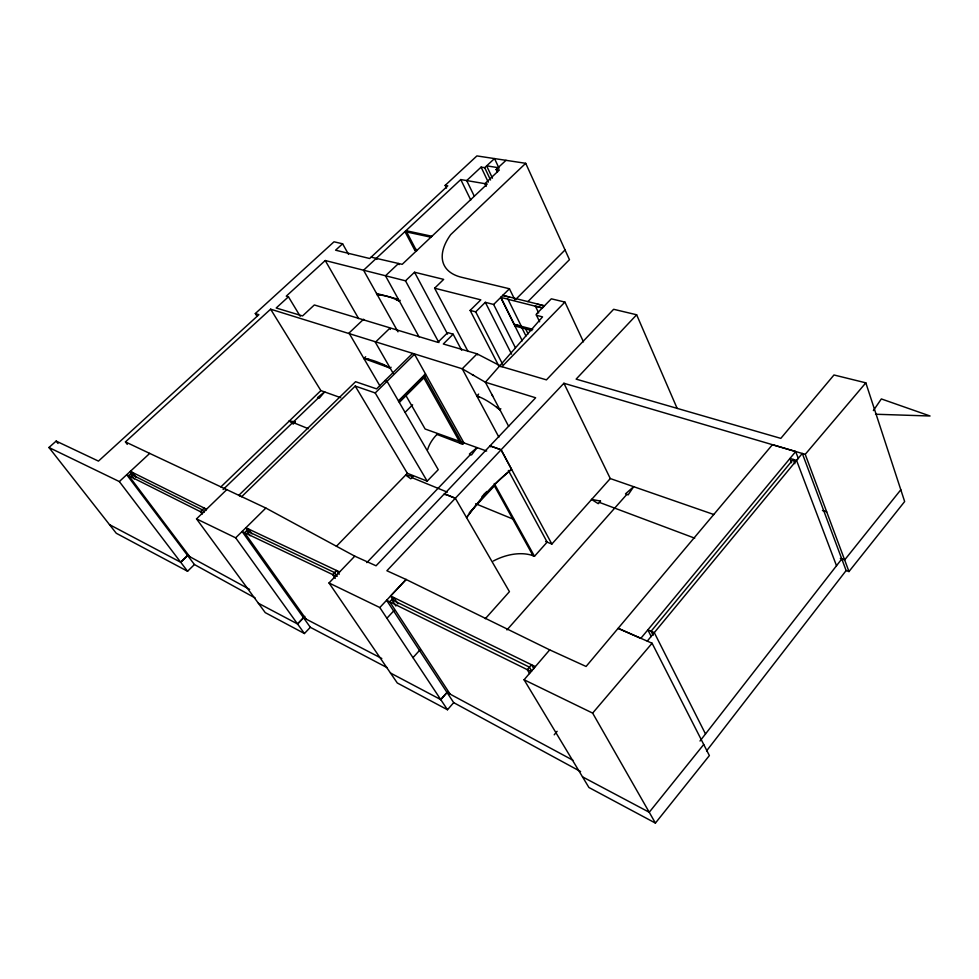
<?xml version="1.0" encoding="UTF-8"?>
<svg xmlns="http://www.w3.org/2000/svg" width="979" height="979" viewBox="0 0 979 979"><rect width="100%" height="100%" fill="white"/><g stroke="black" fill="none" stroke-linecap="round" stroke-linejoin="round"><path stroke-width="1.47" d="M873.378 410.593L881.345 398.93L930.05 416.002L875.532 414.239M706.593 750.869L846.162 570.5M700.009 741.005L841.818 558.911M647.278 641.11L802.303 453.424L846.125 570.549L848.977 571.552L904.657 501.542L865.828 382.838L833.973 374.981L780.814 438.372L576.117 379.13L636.644 314.773L677.174 408.463M798.399 458.649L795.633 451.527L772.419 444.699L586.078 666.466L549.708 649.872L524.083 679.769L588.917 787.495L655.416 823.082L709.371 755.568L652.087 643.24L618.165 628.347L640.829 638.345L795.707 451.539M900.815 489.769L844.644 559.951L840.325 558.446M703.73 744.493L649.236 812.264L582.517 776.861M554.212 734.813L557.124 731.313M848.977 571.552L805.227 454.342L865.828 382.838M655.416 823.082L592.638 713.104L652.087 643.24M478.621 394.084L476.785 395.957A84.255 21.93 49.9 0 1 499.939 409.797L500.832 408.757M485.303 618.716L509.435 591.659L455.357 498.262L444.344 493.844L376.058 565.789L354.777 556.17L329.017 582.958L397.29 682.987L447.476 709.751L453.693 702.641L386.595 600.249L531.12 671.557M390.486 673.026L440.758 699.593L447.024 692.471L572.886 760.218M440.758 699.593L447.819 691.59M506.938 629.925L626.854 494.383M545.633 541.522L551.85 544.055L610.284 478.56L713.801 514.513M437.001 434.358L434.7 436.928A38.609 22.811 -29.2 0 0 427.639 449.716M494.211 485.511L532.992 555.619L534.485 556.28L547.151 542.121L508.382 470.471M412.979 657.643L420.015 649.872M386.901 618.263L394.182 610.419M483.65 494.848L486.783 491.495M469.357 512.727L495.141 485.094M481.852 496.745L484.96 493.428M329.017 582.958L379.803 607.543L406.052 579.458L549.708 649.872M406.052 579.458L386.889 570.745L563.916 383.266L805.227 454.342M393.068 599.772L390.597 595.978L406.175 579.519M445.053 494.799L444.49 493.844L490.051 445.824L501.077 449.789L551.85 544.055M354.777 556.17L265.86 508.064L226.773 489.635L196.522 518.882L265.248 612.634L304.42 633.523L310.331 627.306L387.207 667.69M258.37 603.248L297.555 623.966L303.514 617.737L381.81 658.488M366.831 562.619L470.495 454.489M297.555 623.966L304.824 616.391M427.174 481.142L438.249 469.675L387.072 381.333L384.992 380.586L376.585 388.871L355.585 381.7L238.79 495.337L241.666 496.696L355.23 386.081L375.214 392.946L427.174 481.142L407.362 473.31L355.23 386.081M336.397 546.306L407.362 473.31M461.672 350.249L453.142 334.194L443.303 343.996L477.091 353.835L501.921 366.709L564.932 302.095L583.472 341.855M536.749 313.659L551.324 298.815L564.932 302.095M436.879 434.382L462.651 444.246L463.936 442.949L414.545 354.263L412.428 353.578L384.992 380.586M527.901 301.605L569.46 259.668L525.711 163.309L476.908 155.918L445.164 185.386L446.51 188.09M515.737 299.427L565.054 249.951M424.201 375.336L398.477 401.023L425.559 374.027L424.201 375.336L462.651 444.246M399.31 402.442L424.996 376.768M405.257 412.171L412.612 404.816M300.198 316.241L288.438 296.784L286.247 296.16L325.236 260.524L405.502 280.814L414.533 272.235L443.671 279.382L434.615 288.205L480.836 299.855L470.128 310.404L475.696 311.848L485.327 302.315L493.636 304.469L509.435 288.756L514.832 299.733M414.545 354.263L375.214 392.946M196.522 518.882L235.67 537.838L265.86 508.064M365.681 356.772L363.894 358.498L390.193 368.104L391.074 367.235M348.548 254.369L342.601 243.795L334.01 241.801L255.299 313.549L258.909 314.675L98.451 461.109L56.158 441.088L48.95 447.501L116.268 533.261L187.564 571.259L194.429 564.54L255.152 597.985M109.489 524.622L180.723 562.252L188.372 554.787M180.723 562.252L187.625 555.521L249.645 589.395M220.899 486.881L320.867 390.597L340.741 397.694M378.273 294.422L377.49 295.168A67.845 26.457 45.5 0 1 399.444 301.116L400.178 300.32M223.09 489.524L318.371 397.902M525.711 163.309L450.695 234.63A71.589 35.893 -26 0 0 461.953 277.375L509.435 288.756M474.007 195.616L466.689 180.577L481.105 167.128L484.703 167.666L494.517 158.561L499.021 168.168M414.827 250.281L415.806 249.364L416.968 250.404L416.026 251.273L414.827 250.281L404.963 231.607L430.919 237.199M497.418 172.255L496.12 169.489L506.033 160.311M371.102 257.171L402.198 264.33L487.212 184.052L460.766 179.561L363.552 270.228L397.988 331.832M48.95 447.501L119.328 481.558L149.714 453.412L226.773 489.635M415.561 250.404L416.503 249.535M127.27 444.368L125.447 441.908L270.62 309.18L462.223 368.777L485.388 382.238L535.648 397.78L489.977 445.861L501.077 449.789L511.54 469.284A205.957 131.529 -66.5 0 0 466.53 517.561L476.43 504.687A205.957 131.541 -66.5 0 1 500.379 479.025L511.54 469.284M288.438 296.784L276.188 307.993L302.548 315.948L314.332 304.958L437.858 342.344L447.721 332.603L453.142 334.194M342.601 243.795L335.577 250.196L369.67 258.505L447.782 185.851L445.164 185.386M377.49 295.168L378.335 295.132M378.628 295.132L379.766 295.144M364.237 358.547L363.98 358.51A99.038 32.968 45.6 0 1 390.254 368.141M365.289 358.681L369.205 359.452M498.054 167.654L486.624 165.843L492.461 178.19M496.12 169.489L499.339 170.003L484.886 183.66L486.184 186.377M431.923 236.257L405.955 230.677L415.806 249.364M636.644 314.773L613.637 309.291L546.429 379.864L501.921 366.709M502.851 295.34L544.483 305.778L542.317 307.981L507.771 299.231M502.716 295.474L509.814 297.237M537.275 304.175L544.348 305.925M542.452 307.847L535.354 306.072L538.67 312.95M514.134 324.441L532.796 329.299M514.905 325.995L531.989 330.608M376.523 293.455L398.429 299.341M533.812 555.937L530.532 554.897A46.099 30.863 -30.7 0 0 493.306 561.028M476.785 395.957L477.691 396.25M822.458 510.536L826.704 511.907M486.661 451.038L425.131 429.01L405.379 394.586M477.985 396.36L479.196 396.825M599.405 502.386L694.698 538.169M294.3 423.001L308.373 428.704M444.49 493.844L455.357 498.262M411.951 477.63L447.33 492.143M475.635 503.744L513.84 519.421M396.177 299.562L399.383 301.091M382.765 364.347L390.193 368.104M339.615 571.932L245.851 527.767L248.47 531.462M125.447 441.908L149.714 453.412M335.687 576.007L242.082 531.487L310.331 627.306M390.597 595.978L535.378 666.613M524.083 679.769L592.638 713.104M206.52 509.202L130.342 471.376L132.153 473.787M202.751 512.849L126.719 474.717L194.429 564.54M453.693 702.641L580.596 771.55M472.233 374.602L473.677 375.434M496.537 407.191L499.939 409.797M56.158 441.088L58.042 443.499M119.328 481.558L187.564 571.259M189.693 556.635L128.775 475.733L132.398 472.38L136.02 477.214M134.209 478.927L130.574 474.093L202.359 509.851L204.134 512.298M202.261 514.073L200.475 511.625L204.183 508.052L205.957 510.5M235.67 537.838L304.42 633.523M250.073 535.746L246.573 530.814L334.647 572.593L337.18 576.35M306.072 619.12L244.64 532.76L248.433 528.929L251.933 533.873M335.246 578.393L332.713 574.636L336.703 570.5L339.236 574.257M379.803 607.543L447.476 709.751M450.144 694.148L389.752 601.816L393.754 597.52L397.878 603.859M395.92 606.013L391.796 599.686L529.382 667.115L531.732 671.068M255.299 313.549L256.914 316.119M270.62 309.18L320.867 390.597M529.602 673.589L527.253 669.648L531.511 664.717L533.849 668.669M379.901 385.885L349.013 333.056L363.588 319.252L364.188 320.317M325.236 260.524L358.657 318.64M393.448 373.794L375.349 342.246L389.728 328.357L390.34 329.433M423.577 377.343L460.558 443.524M494.248 483.479L534.485 556.28M376.266 258.358L376.829 259.386M419.073 336.898L385.481 275.797L398.526 263.486L399.126 264.611M405.502 280.814L438.935 342.626M490.577 446.791L490.051 445.824M498.874 437.148L462.223 368.777L477.091 353.835L477.654 354.912M414.533 272.235L447.574 334.096M508.664 426.342L485.388 382.238L542.562 316.89L536.945 315.422A2.288 1.248 -26 0 1 536.761 313.659M491.813 394.402L492.718 396.116M434.615 288.205L468.023 351.437M499.89 365.656L500.428 366.697M470.128 310.404L498.874 366.073M475.696 311.848L502.582 364.176M651.255 636.619L647.829 629.876L654.278 632.605L705.492 733.932M485.327 302.315L511.564 354.129M653.14 635.31L651.096 631.259L793.223 459.432L794.85 463.691M493.636 304.469L515.346 347.643M500.844 297.335L514.256 324.318L521.293 326.191L507.905 299.097L500.71 297.457L522.272 340.802M521.929 327.867L525.943 335.981M525.405 328.454L528.06 333.863M460.766 179.561L470.752 199.997M563.916 383.266L610.284 478.56M536.345 314.969L539.637 321.773M481.105 167.128L488.264 182.18M484.703 167.666L490.552 180.001M791.607 462.749L789.98 458.49L796.563 460.399L836.519 565.752M633.572 486.771L628.151 494.872L625.483 493.857L633.572 486.771M477.03 447.66L471.56 454.905L469.382 454.06L477.03 447.66M324.6 391.894L319.301 398.196L317.526 397.572L324.6 391.894M600.506 501.077L598.23 503.671L591.438 499.376L600.506 501.077M413.089 476.479L410.801 478.792L405.649 475.035L413.089 476.479M295.389 421.973L293.259 424.054L289.086 420.872L295.389 421.973"/></g></svg>
